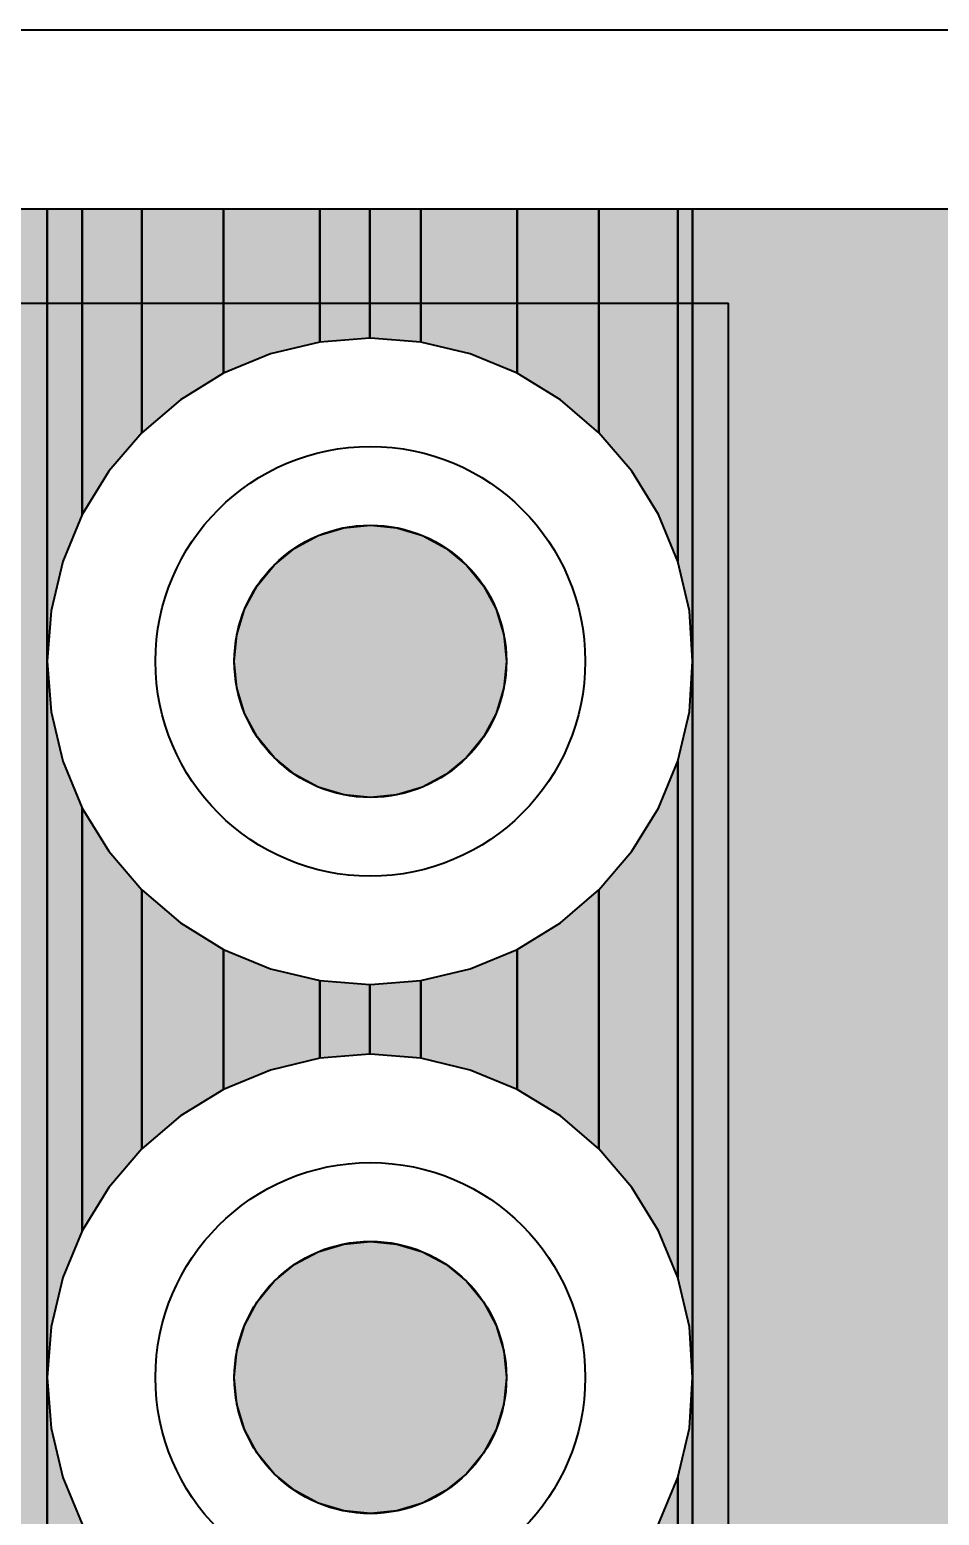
# Model space of a CAD drawing. Header units: millimetres. Extents: x 3.5 to 57, y 2.4 to 42.4.
# Drawn here: x 14.25 to 17.48, y 37.16 to 42.43 of the extents above; entities that cross this region are included whole.
import ezdxf

# ---------------------------------------------------------------- set-up
doc = ezdxf.new("R2010")
doc.units = ezdxf.units.MM
for name, color, linetype in [('bottom_copper', 7, 'Continuous'), ('bottom_silk', 7, 'Continuous'), ('drill_plated', 7, 'Continuous'), ('outline', 7, 'Continuous'), ('top_copper', 7, 'Continuous'), ('top_silk', 7, 'Continuous')]:
    doc.layers.add(name, color=color, linetype=linetype)

# ---------------------------------------------------------------- blocks, each defined once
blk = doc.blocks.new('Block6807')
at = {"layer": 'bottom_copper', "lineweight": 40}
for points in [[(0, 38.5277), (-0.1794, 38.5418), (-0.1812, 38.5417), (-0.1812, 38.9999), (0, 38.9999), (0, 38.5277)], [(0.3411, 38.4169), (0.1749, 38.4857), (0, 38.5277), (0, 38.9999), (0.3411, 38.9999), (0.3411, 38.4169)], [(0.6313, 38.206), (0.4945, 38.3229), (0.3411, 38.4169), (0.3411, 38.9999), (0.6313, 38.9999), (0.6313, 38.206)], [(0.911, 37.7496), (0.8422, 37.9158), (0.7482, 38.0692), (0.6313, 38.206), (0.6313, 38.9999), (0.911, 38.9999), (0.911, 37.7496)], [(0.9636, 37.3953), (0.953, 37.5747), (0.911, 37.7496), (0.911, 38.9999), (0.9636, 38.9999), (0.9636, 37.3953)], [(9.5036, 0), (0.9636, 0), (0.9636, 38.9999), (9.5036, 38.9999), (9.5036, 0)], [(0.9636, 34.8553), (0.953, 35.0347), (0.911, 35.2096), (0.911, 37.041), (0.953, 37.2159), (0.9636, 37.3953), (0.9636, 34.8553)], [(0.911, 35.2096), (0.8422, 35.3758), (0.7482, 35.5292), (0.6313, 35.666), (0.6313, 36.5846), (0.7482, 36.7214), (0.8422, 36.8748), (0.911, 37.041), (0.911, 35.2096)], [(0.6313, 35.666), (0.4945, 35.7829), (0.3411, 35.8769), (0.3411, 36.3737), (0.4945, 36.4677), (0.6313, 36.5846), (0.6313, 35.666)], [(0.3411, 35.8769), (0.1749, 35.9457), (0, 35.9877), (0, 36.2629), (0.1749, 36.3049), (0.3411, 36.3737), (0.3411, 35.8769)], [(0, 35.9877), (-0.1794, 36.0018), (-0.1812, 36.0017), (-0.1812, 36.2489), (-0.1794, 36.2488), (0, 36.2629), (0, 35.9877)], [(0.9636, 32.3153), (0.953, 32.4947), (0.911, 32.6696), (0.911, 34.501), (0.953, 34.6759), (0.9636, 34.8553), (0.9636, 32.3153)], [(0.911, 32.6696), (0.8422, 32.8358), (0.7482, 32.9892), (0.6313, 33.126), (0.6313, 34.0446), (0.7482, 34.1814), (0.8422, 34.3348), (0.911, 34.501), (0.911, 32.6696)]]:
    blk.add_hatch(color=7, dxfattribs=at).paths.add_polyline_path(points, flags=0)
at = {"layer": 'bottom_copper', "color": 7, "lineweight": 40}
for points in [[(0, 38.5277), (-0.1794, 38.5418), (-0.1812, 38.5417), (-0.1812, 38.9999), (0, 38.9999), (0, 38.5277)], [(0.3411, 38.4169), (0.1749, 38.4857), (0, 38.5277), (0, 38.9999), (0.3411, 38.9999), (0.3411, 38.4169)], [(0.6313, 38.206), (0.4945, 38.3229), (0.3411, 38.4169), (0.3411, 38.9999), (0.6313, 38.9999), (0.6313, 38.206)], [(0.911, 37.7496), (0.8422, 37.9158), (0.7482, 38.0692), (0.6313, 38.206), (0.6313, 38.9999), (0.911, 38.9999), (0.911, 37.7496)], [(0.9636, 37.3953), (0.953, 37.5747), (0.911, 37.7496), (0.911, 38.9999), (0.9636, 38.9999), (0.9636, 37.3953)], [(9.5036, 0), (0.9636, 0), (0.9636, 38.9999), (9.5036, 38.9999), (9.5036, 0)], [(0.9636, 34.8553), (0.953, 35.0347), (0.911, 35.2096), (0.911, 37.041), (0.953, 37.2159), (0.9636, 37.3953), (0.9636, 34.8553)], [(0.911, 35.2096), (0.8422, 35.3758), (0.7482, 35.5292), (0.6313, 35.666), (0.6313, 36.5846), (0.7482, 36.7214), (0.8422, 36.8748), (0.911, 37.041), (0.911, 35.2096)], [(0.6313, 35.666), (0.4945, 35.7829), (0.3411, 35.8769), (0.3411, 36.3737), (0.4945, 36.4677), (0.6313, 36.5846), (0.6313, 35.666)], [(0.3411, 35.8769), (0.1749, 35.9457), (0, 35.9877), (0, 36.2629), (0.1749, 36.3049), (0.3411, 36.3737), (0.3411, 35.8769)], [(0, 35.9877), (-0.1794, 36.0018), (-0.1812, 36.0017), (-0.1812, 36.2489), (-0.1794, 36.2488), (0, 36.2629), (0, 35.9877)], [(0.9636, 32.3153), (0.953, 32.4947), (0.911, 32.6696), (0.911, 34.501), (0.953, 34.6759), (0.9636, 34.8553), (0.9636, 32.3153)], [(0.911, 32.6696), (0.8422, 32.8358), (0.7482, 32.9892), (0.6313, 33.126), (0.6313, 34.0446), (0.7482, 34.1814), (0.8422, 34.3348), (0.911, 34.501), (0.911, 32.6696)]]:
    blk.add_lwpolyline(points, close=True, dxfattribs=at)
blk = doc.blocks.new('Block9329')
at = {"layer": 'bottom_copper', "lineweight": 40}
for points in [[(1.2141, 0), (0.9648, 0), (0.9648, 38.9999), (1.2141, 38.9999), (1.2141, 0)], [(1.339, 37.9158), (1.2702, 37.7496), (1.2282, 37.5747), (1.2141, 37.3953), (1.2141, 38.9999), (1.339, 38.9999), (1.339, 37.9158)], [(1.5499, 38.206), (1.433, 38.0692), (1.339, 37.9158), (1.339, 38.9999), (1.5499, 38.9999), (1.5499, 38.206)], [(1.8401, 38.4169), (1.6867, 38.3229), (1.5499, 38.206), (1.5499, 38.9999), (1.8401, 38.9999), (1.8401, 38.4169)], [(2.1812, 38.5277), (2.0063, 38.4857), (1.8401, 38.4169), (1.8401, 38.9999), (2.1812, 38.9999), (2.1812, 38.5277)], [(2.3588, 38.5417), (2.1812, 38.5277), (2.1812, 38.9999), (2.3588, 38.9999), (2.3588, 38.5417)], [(1.339, 35.3758), (1.2702, 35.2096), (1.2282, 35.0347), (1.2141, 34.8553), (1.2141, 37.3953), (1.2282, 37.2159), (1.2702, 37.041), (1.339, 36.8748), (1.339, 35.3758)], [(1.5499, 35.666), (1.433, 35.5292), (1.339, 35.3758), (1.339, 36.8748), (1.433, 36.7214), (1.5499, 36.5846), (1.5499, 35.666)], [(1.8401, 35.8769), (1.6867, 35.7829), (1.5499, 35.666), (1.5499, 36.5846), (1.6867, 36.4677), (1.8401, 36.3737), (1.8401, 35.8769)], [(2.1812, 35.9877), (2.0063, 35.9457), (1.8401, 35.8769), (1.8401, 36.3737), (2.0063, 36.3049), (2.1812, 36.2629), (2.1812, 35.9877)], [(2.3588, 36.0017), (2.1812, 35.9877), (2.1812, 36.2629), (2.3588, 36.2489), (2.3588, 36.0017)], [(1.339, 32.8358), (1.2702, 32.6696), (1.2282, 32.4947), (1.2141, 32.3153), (1.2141, 34.8553), (1.2282, 34.6759), (1.2702, 34.501), (1.339, 34.3348), (1.339, 32.8358)]]:
    blk.add_hatch(color=7, dxfattribs=at).paths.add_polyline_path(points, flags=0)
at = {"layer": 'bottom_copper', "color": 7, "lineweight": 40}
for points in [[(1.2141, 0), (0.9648, 0), (0.9648, 38.9999), (1.2141, 38.9999), (1.2141, 0)], [(1.339, 37.9158), (1.2702, 37.7496), (1.2282, 37.5747), (1.2141, 37.3953), (1.2141, 38.9999), (1.339, 38.9999), (1.339, 37.9158)], [(1.5499, 38.206), (1.433, 38.0692), (1.339, 37.9158), (1.339, 38.9999), (1.5499, 38.9999), (1.5499, 38.206)], [(1.8401, 38.4169), (1.6867, 38.3229), (1.5499, 38.206), (1.5499, 38.9999), (1.8401, 38.9999), (1.8401, 38.4169)], [(2.1812, 38.5277), (2.0063, 38.4857), (1.8401, 38.4169), (1.8401, 38.9999), (2.1812, 38.9999), (2.1812, 38.5277)], [(2.3588, 38.5417), (2.1812, 38.5277), (2.1812, 38.9999), (2.3588, 38.9999), (2.3588, 38.5417)], [(1.339, 35.3758), (1.2702, 35.2096), (1.2282, 35.0347), (1.2141, 34.8553), (1.2141, 37.3953), (1.2282, 37.2159), (1.2702, 37.041), (1.339, 36.8748), (1.339, 35.3758)], [(1.5499, 35.666), (1.433, 35.5292), (1.339, 35.3758), (1.339, 36.8748), (1.433, 36.7214), (1.5499, 36.5846), (1.5499, 35.666)], [(1.8401, 35.8769), (1.6867, 35.7829), (1.5499, 35.666), (1.5499, 36.5846), (1.6867, 36.4677), (1.8401, 36.3737), (1.8401, 35.8769)], [(2.1812, 35.9877), (2.0063, 35.9457), (1.8401, 35.8769), (1.8401, 36.3737), (2.0063, 36.3049), (2.1812, 36.2629), (2.1812, 35.9877)], [(2.3588, 36.0017), (2.1812, 35.9877), (2.1812, 36.2629), (2.3588, 36.2489), (2.3588, 36.0017)], [(1.339, 32.8358), (1.2702, 32.6696), (1.2282, 32.4947), (1.2141, 32.3153), (1.2141, 34.8553), (1.2282, 34.6759), (1.2702, 34.501), (1.339, 34.3348), (1.339, 32.8358)]]:
    blk.add_lwpolyline(points, close=True, dxfattribs=at)
blk = doc.blocks.new('Block28385')
at = {"layer": 'top_copper', "lineweight": 40}
for points in [[(0, 38.5277), (-0.1794, 38.5418), (-0.1812, 38.5417), (-0.1812, 38.9999), (0, 38.9999), (0, 38.5277)], [(0.3411, 38.4169), (0.1749, 38.4857), (0, 38.5277), (0, 38.9999), (0.3411, 38.9999), (0.3411, 38.4169)], [(0.6313, 38.206), (0.4945, 38.3229), (0.3411, 38.4169), (0.3411, 38.9999), (0.6313, 38.9999), (0.6313, 38.206)], [(0.911, 37.7496), (0.8422, 37.9158), (0.7482, 38.0692), (0.6313, 38.206), (0.6313, 38.9999), (0.911, 38.9999), (0.911, 37.7496)], [(0.9636, 37.3953), (0.953, 37.5747), (0.911, 37.7496), (0.911, 38.9999), (0.9636, 38.9999), (0.9636, 37.3953)], [(9.5036, 0), (0.9636, 0), (0.9636, 38.9999), (9.5036, 38.9999), (9.5036, 0)], [(0.9636, 34.8553), (0.953, 35.0347), (0.911, 35.2096), (0.911, 37.041), (0.953, 37.2159), (0.9636, 37.3953), (0.9636, 34.8553)], [(0.911, 35.2096), (0.8422, 35.3758), (0.7482, 35.5292), (0.6313, 35.666), (0.6313, 36.5846), (0.7482, 36.7214), (0.8422, 36.8748), (0.911, 37.041), (0.911, 35.2096)], [(0.6313, 35.666), (0.4945, 35.7829), (0.3411, 35.8769), (0.3411, 36.3737), (0.4945, 36.4677), (0.6313, 36.5846), (0.6313, 35.666)], [(0.3411, 35.8769), (0.1749, 35.9457), (0, 35.9877), (0, 36.2629), (0.1749, 36.3049), (0.3411, 36.3737), (0.3411, 35.8769)], [(0, 35.9877), (-0.1794, 36.0018), (-0.1812, 36.0017), (-0.1812, 36.2489), (-0.1794, 36.2488), (0, 36.2629), (0, 35.9877)], [(0.9636, 32.3153), (0.953, 32.4947), (0.911, 32.6696), (0.911, 34.501), (0.953, 34.6759), (0.9636, 34.8553), (0.9636, 32.3153)], [(0.911, 32.6696), (0.8422, 32.8358), (0.7482, 32.9892), (0.6313, 33.126), (0.6313, 34.0446), (0.7482, 34.1814), (0.8422, 34.3348), (0.911, 34.501), (0.911, 32.6696)]]:
    blk.add_hatch(color=7, dxfattribs=at).paths.add_polyline_path(points, flags=0)
at = {"layer": 'top_copper', "color": 7, "lineweight": 40}
for points in [[(0, 38.5277), (-0.1794, 38.5418), (-0.1812, 38.5417), (-0.1812, 38.9999), (0, 38.9999), (0, 38.5277)], [(0.3411, 38.4169), (0.1749, 38.4857), (0, 38.5277), (0, 38.9999), (0.3411, 38.9999), (0.3411, 38.4169)], [(0.6313, 38.206), (0.4945, 38.3229), (0.3411, 38.4169), (0.3411, 38.9999), (0.6313, 38.9999), (0.6313, 38.206)], [(0.911, 37.7496), (0.8422, 37.9158), (0.7482, 38.0692), (0.6313, 38.206), (0.6313, 38.9999), (0.911, 38.9999), (0.911, 37.7496)], [(0.9636, 37.3953), (0.953, 37.5747), (0.911, 37.7496), (0.911, 38.9999), (0.9636, 38.9999), (0.9636, 37.3953)], [(9.5036, 0), (0.9636, 0), (0.9636, 38.9999), (9.5036, 38.9999), (9.5036, 0)], [(0.9636, 34.8553), (0.953, 35.0347), (0.911, 35.2096), (0.911, 37.041), (0.953, 37.2159), (0.9636, 37.3953), (0.9636, 34.8553)], [(0.911, 35.2096), (0.8422, 35.3758), (0.7482, 35.5292), (0.6313, 35.666), (0.6313, 36.5846), (0.7482, 36.7214), (0.8422, 36.8748), (0.911, 37.041), (0.911, 35.2096)], [(0.6313, 35.666), (0.4945, 35.7829), (0.3411, 35.8769), (0.3411, 36.3737), (0.4945, 36.4677), (0.6313, 36.5846), (0.6313, 35.666)], [(0.3411, 35.8769), (0.1749, 35.9457), (0, 35.9877), (0, 36.2629), (0.1749, 36.3049), (0.3411, 36.3737), (0.3411, 35.8769)], [(0, 35.9877), (-0.1794, 36.0018), (-0.1812, 36.0017), (-0.1812, 36.2489), (-0.1794, 36.2488), (0, 36.2629), (0, 35.9877)], [(0.9636, 32.3153), (0.953, 32.4947), (0.911, 32.6696), (0.911, 34.501), (0.953, 34.6759), (0.9636, 34.8553), (0.9636, 32.3153)], [(0.911, 32.6696), (0.8422, 32.8358), (0.7482, 32.9892), (0.6313, 33.126), (0.6313, 34.0446), (0.7482, 34.1814), (0.8422, 34.3348), (0.911, 34.501), (0.911, 32.6696)]]:
    blk.add_lwpolyline(points, close=True, dxfattribs=at)
blk = doc.blocks.new('Block31291')
at = {"layer": 'top_copper', "lineweight": 40}
for points in [[(1.914, 0), (1.6647, 0), (1.6647, 38.9999), (1.914, 38.9999), (1.914, 0)], [(2.0389, 37.9158), (1.9701, 37.7496), (1.9281, 37.5747), (1.914, 37.3953), (1.914, 38.9999), (2.0389, 38.9999), (2.0389, 37.9158)], [(2.2498, 38.206), (2.1329, 38.0692), (2.0389, 37.9158), (2.0389, 38.9999), (2.2498, 38.9999), (2.2498, 38.206)], [(2.54, 38.4169), (2.3866, 38.3229), (2.2498, 38.206), (2.2498, 38.9999), (2.54, 38.9999), (2.54, 38.4169)], [(2.8811, 38.5277), (2.7062, 38.4857), (2.54, 38.4169), (2.54, 38.9999), (2.8811, 38.9999), (2.8811, 38.5277)], [(3.0587, 38.5417), (2.8811, 38.5277), (2.8811, 38.9999), (3.0587, 38.9999), (3.0587, 38.5417)], [(2.0389, 35.3758), (1.9701, 35.2096), (1.9281, 35.0347), (1.914, 34.8553), (1.914, 37.3953), (1.9281, 37.2159), (1.9701, 37.041), (2.0389, 36.8748), (2.0389, 35.3758)], [(2.2498, 35.666), (2.1329, 35.5292), (2.0389, 35.3758), (2.0389, 36.8748), (2.1329, 36.7214), (2.2498, 36.5846), (2.2498, 35.666)], [(2.54, 35.8769), (2.3866, 35.7829), (2.2498, 35.666), (2.2498, 36.5846), (2.3866, 36.4677), (2.54, 36.3737), (2.54, 35.8769)], [(2.8811, 35.9877), (2.7062, 35.9457), (2.54, 35.8769), (2.54, 36.3737), (2.7062, 36.3049), (2.8811, 36.2629), (2.8811, 35.9877)], [(3.0587, 36.0017), (2.8811, 35.9877), (2.8811, 36.2629), (3.0587, 36.2489), (3.0587, 36.0017)], [(2.0389, 32.8358), (1.9701, 32.6696), (1.9281, 32.4947), (1.914, 32.3153), (1.914, 34.8553), (1.9281, 34.6759), (1.9701, 34.501), (2.0389, 34.3348), (2.0389, 32.8358)]]:
    blk.add_hatch(color=7, dxfattribs=at).paths.add_polyline_path(points, flags=0)
at = {"layer": 'top_copper', "color": 7, "lineweight": 40}
for points in [[(1.914, 0), (1.6647, 0), (1.6647, 38.9999), (1.914, 38.9999), (1.914, 0)], [(2.0389, 37.9158), (1.9701, 37.7496), (1.9281, 37.5747), (1.914, 37.3953), (1.914, 38.9999), (2.0389, 38.9999), (2.0389, 37.9158)], [(2.2498, 38.206), (2.1329, 38.0692), (2.0389, 37.9158), (2.0389, 38.9999), (2.2498, 38.9999), (2.2498, 38.206)], [(2.54, 38.4169), (2.3866, 38.3229), (2.2498, 38.206), (2.2498, 38.9999), (2.54, 38.9999), (2.54, 38.4169)], [(2.8811, 38.5277), (2.7062, 38.4857), (2.54, 38.4169), (2.54, 38.9999), (2.8811, 38.9999), (2.8811, 38.5277)], [(3.0587, 38.5417), (2.8811, 38.5277), (2.8811, 38.9999), (3.0587, 38.9999), (3.0587, 38.5417)], [(2.0389, 35.3758), (1.9701, 35.2096), (1.9281, 35.0347), (1.914, 34.8553), (1.914, 37.3953), (1.9281, 37.2159), (1.9701, 37.041), (2.0389, 36.8748), (2.0389, 35.3758)], [(2.2498, 35.666), (2.1329, 35.5292), (2.0389, 35.3758), (2.0389, 36.8748), (2.1329, 36.7214), (2.2498, 36.5846), (2.2498, 35.666)], [(2.54, 35.8769), (2.3866, 35.7829), (2.2498, 35.666), (2.2498, 36.5846), (2.3866, 36.4677), (2.54, 36.3737), (2.54, 35.8769)], [(2.8811, 35.9877), (2.7062, 35.9457), (2.54, 35.8769), (2.54, 36.3737), (2.7062, 36.3049), (2.8811, 36.2629), (2.8811, 35.9877)], [(3.0587, 36.0017), (2.8811, 35.9877), (2.8811, 36.2629), (3.0587, 36.2489), (3.0587, 36.0017)], [(2.0389, 32.8358), (1.9701, 32.6696), (1.9281, 32.4947), (1.914, 32.3153), (1.914, 34.8553), (1.9281, 34.6759), (1.9701, 34.501), (2.0389, 34.3348), (2.0389, 32.8358)]]:
    blk.add_lwpolyline(points, close=True, dxfattribs=at)

msp = doc.modelspace()

# ---------------------------------------------------------------- hatches: boundary and pattern name
at = {"layer": 'bottom_copper', "lineweight": 40}
for points in [[(15.9336, 40.0929), (15.9062, 40.0024), (15.8616, 39.919), (15.8015, 39.8459), (15.7284, 39.7858), (15.645, 39.7412), (15.5545, 39.7138), (15.4603, 39.7045), (15.3661, 39.7138), (15.2756, 39.7412), (15.1922, 39.7858), (15.1191, 39.8459), (15.059, 39.919), (15.0144, 40.0024), (14.987, 40.0929), (14.9777, 40.1871), (14.987, 40.2813), (15.0144, 40.3718), (15.059, 40.4552), (15.1191, 40.5283), (15.1922, 40.5884), (15.2756, 40.633), (15.3661, 40.6604), (15.4603, 40.6697), (15.5545, 40.6604), (15.645, 40.633), (15.7284, 40.5884), (15.8015, 40.5283), (15.8616, 40.4552), (15.9062, 40.3718), (15.9336, 40.2813), (15.9429, 40.1871), (15.9336, 40.0929)], [(15.9336, 37.5529), (15.9062, 37.4624), (15.8616, 37.379), (15.8015, 37.3059), (15.7284, 37.2458), (15.645, 37.2012), (15.5545, 37.1738), (15.4603, 37.1645), (15.3661, 37.1738), (15.2756, 37.2012), (15.1922, 37.2458), (15.1191, 37.3059), (15.059, 37.379), (15.0144, 37.4624), (14.987, 37.5529), (14.9777, 37.6471), (14.987, 37.7413), (15.0144, 37.8318), (15.059, 37.9152), (15.1191, 37.9883), (15.1922, 38.0484), (15.2756, 38.093), (15.3661, 38.1204), (15.4603, 38.1297), (15.5545, 38.1204), (15.645, 38.093), (15.7284, 38.0484), (15.8015, 37.9883), (15.8616, 37.9152), (15.9062, 37.8318), (15.9336, 37.7413), (15.9429, 37.6471), (15.9336, 37.5529)]]:
    msp.add_hatch(color=7, dxfattribs=at).paths.add_polyline_path(points, flags=0)
at = {"layer": 'drill_plated', "lineweight": 40}
for points in [[(15.9336, 40.0929), (15.9062, 40.0024), (15.8616, 39.919), (15.8015, 39.8459), (15.7284, 39.7858), (15.645, 39.7412), (15.5545, 39.7138), (15.4603, 39.7045), (15.3661, 39.7138), (15.2756, 39.7412), (15.1922, 39.7858), (15.1191, 39.8459), (15.059, 39.919), (15.0144, 40.0024), (14.987, 40.0929), (14.9777, 40.1871), (14.987, 40.2813), (15.0144, 40.3718), (15.059, 40.4552), (15.1191, 40.5283), (15.1922, 40.5884), (15.2756, 40.633), (15.3661, 40.6604), (15.4603, 40.6697), (15.5545, 40.6604), (15.645, 40.633), (15.7284, 40.5884), (15.8015, 40.5283), (15.8616, 40.4552), (15.9062, 40.3718), (15.9336, 40.2813), (15.9429, 40.1871), (15.9336, 40.0929)], [(15.9336, 37.5529), (15.9062, 37.4624), (15.8616, 37.379), (15.8015, 37.3059), (15.7284, 37.2458), (15.645, 37.2012), (15.5545, 37.1738), (15.4603, 37.1645), (15.3661, 37.1738), (15.2756, 37.2012), (15.1922, 37.2458), (15.1191, 37.3059), (15.059, 37.379), (15.0144, 37.4624), (14.987, 37.5529), (14.9777, 37.6471), (14.987, 37.7413), (15.0144, 37.8318), (15.059, 37.9152), (15.1191, 37.9883), (15.1922, 38.0484), (15.2756, 38.093), (15.3661, 38.1204), (15.4603, 38.1297), (15.5545, 38.1204), (15.645, 38.093), (15.7284, 38.0484), (15.8015, 37.9883), (15.8616, 37.9152), (15.9062, 37.8318), (15.9336, 37.7413), (15.9429, 37.6471), (15.9336, 37.5529)]]:
    msp.add_hatch(color=7, dxfattribs=at).paths.add_polyline_path(points, flags=0)
at = {"layer": 'top_copper', "lineweight": 40}
for points in [[(15.9336, 40.0929), (15.9062, 40.0024), (15.8616, 39.919), (15.8015, 39.8459), (15.7284, 39.7858), (15.645, 39.7412), (15.5545, 39.7138), (15.4603, 39.7045), (15.3661, 39.7138), (15.2756, 39.7412), (15.1922, 39.7858), (15.1191, 39.8459), (15.059, 39.919), (15.0144, 40.0024), (14.987, 40.0929), (14.9777, 40.1871), (14.987, 40.2813), (15.0144, 40.3718), (15.059, 40.4552), (15.1191, 40.5283), (15.1922, 40.5884), (15.2756, 40.633), (15.3661, 40.6604), (15.4603, 40.6697), (15.5545, 40.6604), (15.645, 40.633), (15.7284, 40.5884), (15.8015, 40.5283), (15.8616, 40.4552), (15.9062, 40.3718), (15.9336, 40.2813), (15.9429, 40.1871), (15.9336, 40.0929)], [(15.9336, 37.5529), (15.9062, 37.4624), (15.8616, 37.379), (15.8015, 37.3059), (15.7284, 37.2458), (15.645, 37.2012), (15.5545, 37.1738), (15.4603, 37.1645), (15.3661, 37.1738), (15.2756, 37.2012), (15.1922, 37.2458), (15.1191, 37.3059), (15.059, 37.379), (15.0144, 37.4624), (14.987, 37.5529), (14.9777, 37.6471), (14.987, 37.7413), (15.0144, 37.8318), (15.059, 37.9152), (15.1191, 37.9883), (15.1922, 38.0484), (15.2756, 38.093), (15.3661, 38.1204), (15.4603, 38.1297), (15.5545, 38.1204), (15.645, 38.093), (15.7284, 38.0484), (15.8015, 37.9883), (15.8616, 37.9152), (15.9062, 37.8318), (15.9336, 37.7413), (15.9429, 37.6471), (15.9336, 37.5529)]]:
    msp.add_hatch(color=7, dxfattribs=at).paths.add_polyline_path(points, flags=0)

# ---------------------------------------------------------------- linework, layer by layer
at = {"layer": 'bottom_copper', "color": 7, "lineweight": 40}
for p, q in [((12.9185, 41.7917), (15.4585, 41.7917)), ((15.4585, 41.3335), (15.4585, 41.7917)), ((15.4585, 41.7917), (27.2703, 41.7917)), ((15.4585, 41.7917), (15.4585, 41.3335)), ((15.2809, 41.3195), (15.106, 41.2775)), ((15.4585, 41.3335), (15.2809, 41.3195)), ((15.4603, 41.3336), (15.4585, 41.3335)), ((15.6397, 41.3195), (15.4603, 41.3336)), ((15.8146, 41.2775), (15.6397, 41.3195)), ((15.106, 41.2775), (14.9398, 41.2087)), ((15.9808, 41.2087), (15.8146, 41.2775)), ((14.9398, 41.2087), (14.7864, 41.1147)), ((16.1342, 41.1147), (15.9808, 41.2087)), ((14.7864, 41.1147), (14.6496, 40.9978)), ((16.271, 40.9978), (16.1342, 41.1147)), ((14.6496, 40.9978), (14.5327, 40.861)), ((16.3879, 40.861), (16.271, 40.9978)), ((14.5327, 40.861), (14.4387, 40.7076)), ((16.4819, 40.7076), (16.3879, 40.861)), ((14.4387, 40.7076), (14.3699, 40.5414)), ((16.5507, 40.5414), (16.4819, 40.7076)), ((14.3699, 40.5414), (14.3279, 40.3665)), ((16.5927, 40.3665), (16.5507, 40.5414)), ((14.3279, 40.3665), (14.3138, 40.1871)), ((16.6033, 40.1871), (16.5927, 40.3665)), ((14.3138, 40.1871), (14.3279, 40.0077)), ((16.5927, 40.0077), (16.6033, 40.1871)), ((14.3279, 40.0077), (14.3699, 39.8328)), ((16.5507, 39.8328), (16.5927, 40.0077)), ((14.3699, 39.8328), (14.4387, 39.6666)), ((16.4819, 39.6666), (16.5507, 39.8328)), ((14.4387, 39.6666), (14.5327, 39.5132)), ((16.3879, 39.5132), (16.4819, 39.6666)), ((14.5327, 39.5132), (14.6496, 39.3764)), ((16.271, 39.3764), (16.3879, 39.5132)), ((14.6496, 39.3764), (14.7864, 39.2595)), ((16.1342, 39.2595), (16.271, 39.3764)), ((14.7864, 39.2595), (14.9398, 39.1655)), ((15.9808, 39.1655), (16.1342, 39.2595)), ((14.9398, 39.1655), (15.106, 39.0967)), ((15.8146, 39.0967), (15.9808, 39.1655)), ((15.106, 39.0967), (15.2809, 39.0547)), ((15.6397, 39.0547), (15.8146, 39.0967)), ((15.2809, 39.0547), (15.4585, 39.0407)), ((15.4603, 39.0406), (15.6397, 39.0547)), ((15.4585, 38.7935), (15.4585, 39.0407)), ((15.4585, 39.0407), (15.4603, 39.0406)), ((15.4585, 39.0407), (15.4585, 38.7935)), ((15.2809, 38.7795), (15.106, 38.7375)), ((15.4585, 38.7935), (15.2809, 38.7795)), ((15.4603, 38.7936), (15.4585, 38.7935)), ((15.6397, 38.7795), (15.4603, 38.7936)), ((15.8146, 38.7375), (15.6397, 38.7795)), ((15.106, 38.7375), (14.9398, 38.6687)), ((15.9808, 38.6687), (15.8146, 38.7375)), ((14.9398, 38.6687), (14.7864, 38.5747)), ((16.1342, 38.5747), (15.9808, 38.6687)), ((14.7864, 38.5747), (14.6496, 38.4578)), ((16.271, 38.4578), (16.1342, 38.5747)), ((14.6496, 38.4578), (14.5327, 38.321)), ((16.3879, 38.321), (16.271, 38.4578)), ((14.5327, 38.321), (14.4387, 38.1676)), ((16.4819, 38.1676), (16.3879, 38.321)), ((14.4387, 38.1676), (14.3699, 38.0014)), ((16.5507, 38.0014), (16.4819, 38.1676)), ((14.3699, 38.0014), (14.3279, 37.8265)), ((16.5927, 37.8265), (16.5507, 38.0014)), ((14.3279, 37.8265), (14.3138, 37.6471)), ((16.6033, 37.6471), (16.5927, 37.8265)), ((14.3138, 37.6471), (14.3279, 37.4677)), ((16.5927, 37.4677), (16.6033, 37.6471)), ((14.3279, 37.4677), (14.3699, 37.2928)), ((16.5507, 37.2928), (16.5927, 37.4677)), ((14.3699, 37.2928), (14.4387, 37.1266)), ((16.4819, 37.1266), (16.5507, 37.2928))]:
    msp.add_line(p, q, dxfattribs=at)
for points in [[(15.9336, 40.0929), (15.9062, 40.0024), (15.8616, 39.919), (15.8015, 39.8459), (15.7284, 39.7858), (15.645, 39.7412), (15.5545, 39.7138), (15.4603, 39.7045), (15.3661, 39.7138), (15.2756, 39.7412), (15.1922, 39.7858), (15.1191, 39.8459), (15.059, 39.919), (15.0144, 40.0024), (14.987, 40.0929), (14.9777, 40.1871), (14.987, 40.2813), (15.0144, 40.3718), (15.059, 40.4552), (15.1191, 40.5283), (15.1922, 40.5884), (15.2756, 40.633), (15.3661, 40.6604), (15.4603, 40.6697), (15.5545, 40.6604), (15.645, 40.633), (15.7284, 40.5884), (15.8015, 40.5283), (15.8616, 40.4552), (15.9062, 40.3718), (15.9336, 40.2813), (15.9429, 40.1871), (15.9336, 40.0929)], [(15.9336, 37.5529), (15.9062, 37.4624), (15.8616, 37.379), (15.8015, 37.3059), (15.7284, 37.2458), (15.645, 37.2012), (15.5545, 37.1738), (15.4603, 37.1645), (15.3661, 37.1738), (15.2756, 37.2012), (15.1922, 37.2458), (15.1191, 37.3059), (15.059, 37.379), (15.0144, 37.4624), (14.987, 37.5529), (14.9777, 37.6471), (14.987, 37.7413), (15.0144, 37.8318), (15.059, 37.9152), (15.1191, 37.9883), (15.1922, 38.0484), (15.2756, 38.093), (15.3661, 38.1204), (15.4603, 38.1297), (15.5545, 38.1204), (15.645, 38.093), (15.7284, 38.0484), (15.8015, 37.9883), (15.8616, 37.9152), (15.9062, 37.8318), (15.9336, 37.7413), (15.9429, 37.6471), (15.9336, 37.5529)]]:
    msp.add_lwpolyline(points, close=True, dxfattribs=at)
for centre, major_axis in [((15.4603, 40.1871), (0.762, 0)), ((15.4603, 40.1871), (0.4826, 0)), ((15.4603, 37.6471), (0.762, 0)), ((15.4603, 37.6471), (0.4826, 0))]:
    msp.add_ellipse(centre, major_axis=major_axis, ratio=1, dxfattribs=at)
at = {"layer": 'bottom_silk', "color": 7, "lineweight": 40}
for p in [(8.4245, 41.4571), (16.7303, 3.3571)]:
    msp.add_line(p, (16.7303, 41.4571), dxfattribs=at)
at = {"layer": 'drill_plated', "color": 7, "lineweight": 40}
for points in [[(15.9336, 40.0929), (15.9062, 40.0024), (15.8616, 39.919), (15.8015, 39.8459), (15.7284, 39.7858), (15.645, 39.7412), (15.5545, 39.7138), (15.4603, 39.7045), (15.3661, 39.7138), (15.2756, 39.7412), (15.1922, 39.7858), (15.1191, 39.8459), (15.059, 39.919), (15.0144, 40.0024), (14.987, 40.0929), (14.9777, 40.1871), (14.987, 40.2813), (15.0144, 40.3718), (15.059, 40.4552), (15.1191, 40.5283), (15.1922, 40.5884), (15.2756, 40.633), (15.3661, 40.6604), (15.4603, 40.6697), (15.5545, 40.6604), (15.645, 40.633), (15.7284, 40.5884), (15.8015, 40.5283), (15.8616, 40.4552), (15.9062, 40.3718), (15.9336, 40.2813), (15.9429, 40.1871), (15.9336, 40.0929)], [(15.9336, 37.5529), (15.9062, 37.4624), (15.8616, 37.379), (15.8015, 37.3059), (15.7284, 37.2458), (15.645, 37.2012), (15.5545, 37.1738), (15.4603, 37.1645), (15.3661, 37.1738), (15.2756, 37.2012), (15.1922, 37.2458), (15.1191, 37.3059), (15.059, 37.379), (15.0144, 37.4624), (14.987, 37.5529), (14.9777, 37.6471), (14.987, 37.7413), (15.0144, 37.8318), (15.059, 37.9152), (15.1191, 37.9883), (15.1922, 38.0484), (15.2756, 38.093), (15.3661, 38.1204), (15.4603, 38.1297), (15.5545, 38.1204), (15.645, 38.093), (15.7284, 38.0484), (15.8015, 37.9883), (15.8616, 37.9152), (15.9062, 37.8318), (15.9336, 37.7413), (15.9429, 37.6471), (15.9336, 37.5529)]]:
    msp.add_lwpolyline(points, close=True, dxfattribs=at)
for centre in [(15.4603, 40.1871), (15.4603, 37.6471)]:
    msp.add_ellipse(centre, major_axis=(0.4826, 0), ratio=1, dxfattribs=at)
at = {"layer": 'outline', "color": 7, "lineweight": 40}
msp.add_line((8.9703, 42.4271), (50.9702, 42.4271), dxfattribs=at)
at = {"layer": 'top_copper', "color": 7, "lineweight": 40}
for p, q in [((12.1298, 41.7917), (15.4585, 41.7917)), ((15.4585, 41.3335), (15.4585, 41.7917)), ((15.4585, 41.7917), (27.2703, 41.7917)), ((15.4585, 41.7917), (15.4585, 41.3335)), ((15.2809, 41.3195), (15.106, 41.2775)), ((15.4585, 41.3335), (15.2809, 41.3195)), ((15.4603, 41.3336), (15.4585, 41.3335)), ((15.6397, 41.3195), (15.4603, 41.3336)), ((15.8146, 41.2775), (15.6397, 41.3195)), ((15.106, 41.2775), (14.9398, 41.2087)), ((15.9808, 41.2087), (15.8146, 41.2775)), ((14.9398, 41.2087), (14.7864, 41.1147)), ((16.1342, 41.1147), (15.9808, 41.2087)), ((14.7864, 41.1147), (14.6496, 40.9978)), ((16.271, 40.9978), (16.1342, 41.1147)), ((14.6496, 40.9978), (14.5327, 40.861)), ((16.3879, 40.861), (16.271, 40.9978)), ((14.5327, 40.861), (14.4387, 40.7076)), ((16.4819, 40.7076), (16.3879, 40.861)), ((14.4387, 40.7076), (14.3699, 40.5414)), ((16.5507, 40.5414), (16.4819, 40.7076)), ((14.3699, 40.5414), (14.3279, 40.3665)), ((16.5927, 40.3665), (16.5507, 40.5414)), ((14.3279, 40.3665), (14.3138, 40.1871)), ((16.6033, 40.1871), (16.5927, 40.3665)), ((14.3138, 40.1871), (14.3279, 40.0077)), ((16.5927, 40.0077), (16.6033, 40.1871)), ((14.3279, 40.0077), (14.3699, 39.8328)), ((16.5507, 39.8328), (16.5927, 40.0077)), ((14.3699, 39.8328), (14.4387, 39.6666)), ((16.4819, 39.6666), (16.5507, 39.8328)), ((14.4387, 39.6666), (14.5327, 39.5132)), ((16.3879, 39.5132), (16.4819, 39.6666)), ((14.5327, 39.5132), (14.6496, 39.3764)), ((16.271, 39.3764), (16.3879, 39.5132)), ((14.6496, 39.3764), (14.7864, 39.2595)), ((16.1342, 39.2595), (16.271, 39.3764)), ((14.7864, 39.2595), (14.9398, 39.1655)), ((15.9808, 39.1655), (16.1342, 39.2595)), ((14.9398, 39.1655), (15.106, 39.0967)), ((15.8146, 39.0967), (15.9808, 39.1655)), ((15.106, 39.0967), (15.2809, 39.0547)), ((15.6397, 39.0547), (15.8146, 39.0967)), ((15.2809, 39.0547), (15.4585, 39.0407)), ((15.4603, 39.0406), (15.6397, 39.0547)), ((15.4585, 38.7935), (15.4585, 39.0407)), ((15.4585, 39.0407), (15.4603, 39.0406)), ((15.4585, 39.0407), (15.4585, 38.7935)), ((15.2809, 38.7795), (15.106, 38.7375)), ((15.4585, 38.7935), (15.2809, 38.7795)), ((15.4603, 38.7936), (15.4585, 38.7935)), ((15.6397, 38.7795), (15.4603, 38.7936)), ((15.8146, 38.7375), (15.6397, 38.7795)), ((15.106, 38.7375), (14.9398, 38.6687)), ((15.9808, 38.6687), (15.8146, 38.7375)), ((14.9398, 38.6687), (14.7864, 38.5747)), ((16.1342, 38.5747), (15.9808, 38.6687)), ((14.7864, 38.5747), (14.6496, 38.4578)), ((16.271, 38.4578), (16.1342, 38.5747)), ((14.6496, 38.4578), (14.5327, 38.321)), ((16.3879, 38.321), (16.271, 38.4578)), ((14.5327, 38.321), (14.4387, 38.1676)), ((16.4819, 38.1676), (16.3879, 38.321)), ((14.4387, 38.1676), (14.3699, 38.0014)), ((16.5507, 38.0014), (16.4819, 38.1676)), ((14.3699, 38.0014), (14.3279, 37.8265)), ((16.5927, 37.8265), (16.5507, 38.0014)), ((14.3279, 37.8265), (14.3138, 37.6471)), ((16.6033, 37.6471), (16.5927, 37.8265)), ((14.3138, 37.6471), (14.3279, 37.4677)), ((16.5927, 37.4677), (16.6033, 37.6471)), ((14.3279, 37.4677), (14.3699, 37.2928)), ((16.5507, 37.2928), (16.5927, 37.4677)), ((14.3699, 37.2928), (14.4387, 37.1266)), ((16.4819, 37.1266), (16.5507, 37.2928))]:
    msp.add_line(p, q, dxfattribs=at)
for points in [[(15.9336, 40.0929), (15.9062, 40.0024), (15.8616, 39.919), (15.8015, 39.8459), (15.7284, 39.7858), (15.645, 39.7412), (15.5545, 39.7138), (15.4603, 39.7045), (15.3661, 39.7138), (15.2756, 39.7412), (15.1922, 39.7858), (15.1191, 39.8459), (15.059, 39.919), (15.0144, 40.0024), (14.987, 40.0929), (14.9777, 40.1871), (14.987, 40.2813), (15.0144, 40.3718), (15.059, 40.4552), (15.1191, 40.5283), (15.1922, 40.5884), (15.2756, 40.633), (15.3661, 40.6604), (15.4603, 40.6697), (15.5545, 40.6604), (15.645, 40.633), (15.7284, 40.5884), (15.8015, 40.5283), (15.8616, 40.4552), (15.9062, 40.3718), (15.9336, 40.2813), (15.9429, 40.1871), (15.9336, 40.0929)], [(15.9336, 37.5529), (15.9062, 37.4624), (15.8616, 37.379), (15.8015, 37.3059), (15.7284, 37.2458), (15.645, 37.2012), (15.5545, 37.1738), (15.4603, 37.1645), (15.3661, 37.1738), (15.2756, 37.2012), (15.1922, 37.2458), (15.1191, 37.3059), (15.059, 37.379), (15.0144, 37.4624), (14.987, 37.5529), (14.9777, 37.6471), (14.987, 37.7413), (15.0144, 37.8318), (15.059, 37.9152), (15.1191, 37.9883), (15.1922, 38.0484), (15.2756, 38.093), (15.3661, 38.1204), (15.4603, 38.1297), (15.5545, 38.1204), (15.645, 38.093), (15.7284, 38.0484), (15.8015, 37.9883), (15.8616, 37.9152), (15.9062, 37.8318), (15.9336, 37.7413), (15.9429, 37.6471), (15.9336, 37.5529)]]:
    msp.add_lwpolyline(points, close=True, dxfattribs=at)
for centre, major_axis in [((15.4603, 40.1871), (0.762, 0)), ((15.4603, 40.1871), (0.4826, 0)), ((15.4603, 37.6471), (0.762, 0)), ((15.4603, 37.6471), (0.4826, 0))]:
    msp.add_ellipse(centre, major_axis=major_axis, ratio=1, dxfattribs=at)
at = {"layer": 'top_silk', "color": 7, "lineweight": 40}
msp.add_line((8.9703, 42.4271), (50.9703, 42.4271), dxfattribs=at)

# ---------------------------------------------------------------- block references
at = {"layer": 'bottom_copper'}
for name, p in [('Block9329', (13.0997, 2.7918)), ('Block6807', (15.6397, 2.7918))]:
    msp.add_blockref(name, p, dxfattribs=at)
at = {"layer": 'top_copper'}
for name, p in [('Block31291', (12.3998, 2.7918)), ('Block28385', (15.6397, 2.7918))]:
    msp.add_blockref(name, p, dxfattribs=at)

doc.saveas('drawing.dxf')
